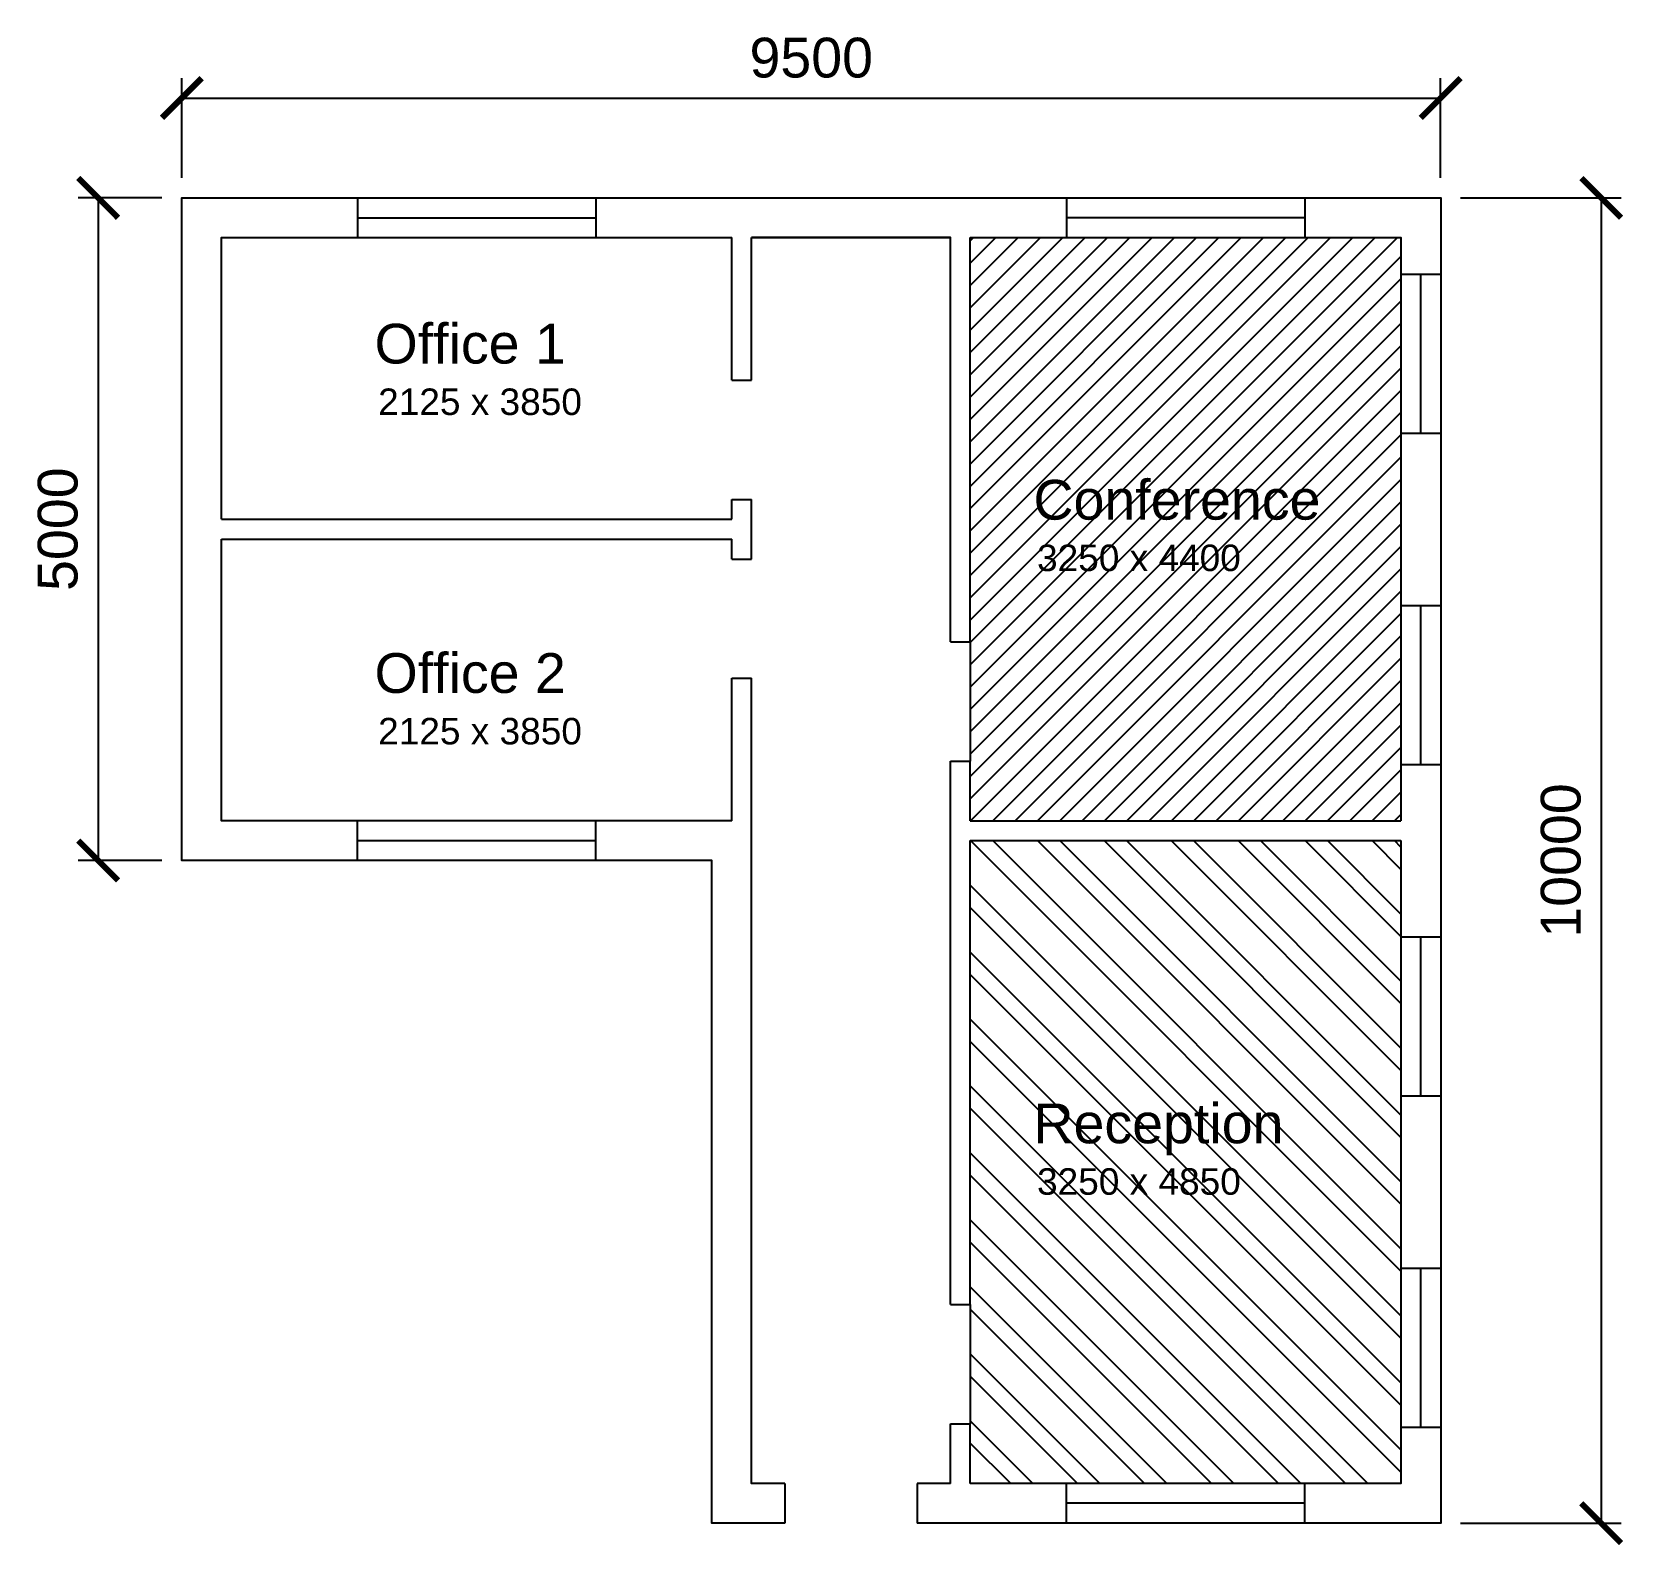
# Model space of a CAD drawing. Header units: millimetres. Extents: x 11092 to 23101, y 22982 to 34401.
import ezdxf

# ---------------------------------------------------------------- set-up
doc = ezdxf.new("R2010")
doc.units = ezdxf.units.MM
for name, color, linetype in [('Dimensions', 1, 'Continuous'), ('Hatching', 170, 'Continuous'), ('Text', 7, 'Continuous'), ('Walls', 7, 'Continuous'), ('Windows', 92, 'Continuous')]:
    doc.layers.add(name, color=color, linetype=linetype)
doc.styles.add('Annotative', font='arial.ttf')
doc.styles.add('WF-Text', font='arial.ttf', dxfattribs={"height": 8})
doc.styles.add('WF-Text-Heading', font='arial.ttf', dxfattribs={"height": 12})
doc.dimstyles.new('AEC', dxfattribs={"dimscale": 0, "dimtxt": 12, "dimasz": 12, "dimexe": 6, "dimexo": 6, "dimgap": 6, "dimtad": 1, "dimdec": 0, "dimzin": 12, "dimtxsty": 'Annotative', "dimblk": 'ARCHTICK', "dimcen": 12, "dimclrd": 1, "dimclre": 1, "dimclrt": 7, "dimadec": 0, "dimazin": 0, "dimtfac": 1, "dimtdec": 0, "dimtmove": 0, "dimatfit": 3, "dimfxl": 1, "dimarcsym": 0})

# ---------------------------------------------------------------- blocks, each defined once
blk = doc.blocks.new('*U6')
for p, q in [((0, 300), (0, 0)), ((1800, 300), (1800, 0)), ((0, 150), (1800, 150))]:
    blk.add_line(p, q)
blk = doc.blocks.new('*U7')
for p, q in [((0, 300), (0, 0)), ((1200, 300), (1200, 0)), ((0, 150), (1200, 150))]:
    blk.add_line(p, q)
blk = doc.blocks.new('*U8')
at = {"layer": 'Windows', "rotation": 90}
blk.add_blockref('*U7', (150, -600), dxfattribs=at)
blk = doc.blocks.new('*U9')
at = {"layer": 'Walls', "color": 0, "linetype": 'ByBlock', "lineweight": -2, "transparency": 16777216}
for p in [(0, 7500), (0, 5000), (0, 2500), (0, 0)]:
    blk.add_blockref('*U8', p, dxfattribs=at)
blk = doc.blocks.new('_ArchTick')
at = {"color": 0, "linetype": 'ByBlock', "const_width": 0.15}
blk.add_lwpolyline([(-0.5, -0.5), (0.5, 0.5)], dxfattribs=at)
blk = doc.blocks.new('*D14')
at = {"layer": 'Defpoints', "color": 0, "transparency": 16777216}
for p in [(21724, 33901), (12224, 33148), (21724, 33148)]:
    blk.add_point(p, dxfattribs=at)
at = {"layer": 'Dimensions', "color": 1, "lineweight": -2, "transparency": 16777216}
for p, q in [((12224, 33298), (12224, 34051)), ((21724, 33298), (21724, 34051)), ((12224, 33901), (21724, 33901))]:
    blk.add_line(p, q, dxfattribs=at)
at = {"layer": 'Dimensions', "color": 1, "lineweight": -2, "transparency": 16777216, "xscale": 300, "yscale": 300, "zscale": 300, "rotation": 180}
blk.add_blockref('_ArchTick', (12224, 33901), dxfattribs=at)
at = {"layer": 'Dimensions', "color": 1, "lineweight": -2, "transparency": 16777216, "xscale": 300, "yscale": 300, "zscale": 300}
blk.add_blockref('_ArchTick', (21724, 33901), dxfattribs=at)
at = {"layer": 'Dimensions', "color": 7, "transparency": 16777216, "insert": (16974, 34204), "char_height": 300, "attachment_point": 5, "style": 'Annotative'}
blk.add_mtext('9500', dxfattribs=at)
blk = doc.blocks.new('*D15')
at = {"layer": 'Defpoints', "color": 0, "transparency": 16777216}
for p in [(12224, 33148), (11592, 28148), (12224, 28148)]:
    blk.add_point(p, dxfattribs=at)
at = {"layer": 'Dimensions', "color": 1, "lineweight": -2, "transparency": 16777216}
for p, q in [((12074, 33148), (11442, 33148)), ((11592, 33148), (11592, 28148)), ((12074, 28148), (11442, 28148))]:
    blk.add_line(p, q, dxfattribs=at)
at = {"layer": 'Dimensions', "color": 1, "lineweight": -2, "transparency": 16777216, "xscale": 300, "yscale": 300, "zscale": 300}
for p, rotation in [((11592, 33148), 90), ((11592, 28148), 270)]:
    blk.add_blockref('_ArchTick', p, dxfattribs=dict(at, rotation=rotation))
at = {"layer": 'Dimensions', "color": 7, "transparency": 16777216, "insert": (11289, 30648), "char_height": 300, "attachment_point": 5, "rotation": 90, "style": 'Annotative'}
blk.add_mtext('5000', dxfattribs=at)
blk = doc.blocks.new('*D16')
at = {"layer": 'Defpoints', "color": 0, "transparency": 16777216}
for p in [(21724, 33148), (21724, 23148), (22936, 23148)]:
    blk.add_point(p, dxfattribs=at)
at = {"layer": 'Dimensions', "color": 1, "lineweight": -2, "transparency": 16777216}
for p, q in [((21874, 33148), (23086, 33148)), ((22936, 33148), (22936, 23148)), ((21874, 23148), (23086, 23148))]:
    blk.add_line(p, q, dxfattribs=at)
at = {"layer": 'Dimensions', "color": 1, "lineweight": -2, "transparency": 16777216, "xscale": 300, "yscale": 300, "zscale": 300}
for p, rotation in [((22936, 33148), 90), ((22936, 23148), 270)]:
    blk.add_blockref('_ArchTick', p, dxfattribs=dict(at, rotation=rotation))
at = {"layer": 'Dimensions', "color": 7, "transparency": 16777216, "insert": (22632, 28148), "char_height": 300, "attachment_point": 5, "rotation": 90, "style": 'Annotative'}
blk.add_mtext('10000', dxfattribs=at)

msp = doc.modelspace()

# ---------------------------------------------------------------- hatches: boundary and pattern name
at = {"layer": 'Hatching'}
h = msp.add_hatch(dxfattribs=at)
h.set_pattern_fill('ANSI31', color=256, scale=1.5)
h.set_pattern_definition([(45, (0, 0), (-84.1899, 84.1899), [])])
h.paths.add_polyline_path([(18174.4, 29797.9), (18174.4, 28897.9), (18174.4, 28447.9), (21424.4, 28447.9), (21424.4, 32847.9), (18174.4, 32847.9)])
h.paths.add_polyline_path([(18626.9, 30276.9), (20267.2, 30276.9), (20267.2, 30583.5), (18626.9, 30583.5)], flags=24)
h.paths.add_polyline_path([(18573.2, 30637.3), (20895.1, 30637.3), (20895.1, 31102.7), (18573.2, 31102.7)], flags=24)
h = msp.add_hatch(dxfattribs=at)
h.set_pattern_fill('ANSI32', color=256, scale=1.5, angle=90)
h.set_pattern_definition([(135, (0, 0), (-252.5697, -252.5697), []), (135, (1e-14, 168.38), (-252.5697, -252.5697), [])])
h.paths.add_polyline_path([(18174.4, 24797.9), (18174.4, 23897.9), (18174.4, 23447.9), (21424.4, 23447.9), (21424.4, 28297.9), (18174.4, 28297.9)])
h.paths.add_polyline_path([(18626.9, 25571.2), (20267.2, 25571.2), (20267.2, 25877.8), (18626.9, 25877.8)], flags=24)
h.paths.add_polyline_path([(18555, 25835.2), (20633.8, 25835.2), (20633.8, 26410.1), (18555, 26410.1)], flags=24)

# ---------------------------------------------------------------- linework, layer by layer
for p, q in [((18174.4, 29797.9), (18174.4, 28897.9)), ((18174.4, 24797.9), (18174.4, 23897.9))]:
    msp.add_line(p, q, dxfattribs=at)
at = {"layer": 'Walls'}
for p, q in [((16374.4, 31772.9), (16374.4, 32847.9)), ((16524.4, 31772.9), (16524.4, 32847.9)), ((18024.4, 29797.9), (18024.4, 32847.9)), ((18174.4, 29797.9), (18174.4, 32847.9)), ((16374.4, 31772.9), (16524.4, 31772.9)), ((16374.4, 30722.9), (16374.4, 30872.9)), ((16374.4, 30872.9), (16524.4, 30872.9)), ((16524.4, 30422.9), (16524.4, 30872.9)), ((12524.4, 30722.9), (16374.4, 30722.9)), ((12524.4, 30572.9), (16374.4, 30572.9)), ((16374.4, 30422.9), (16374.4, 30572.9)), ((16374.4, 30422.9), (16524.4, 30422.9)), ((18024.4, 29797.9), (18174.4, 29797.9)), ((16374.4, 28447.9), (16374.4, 29522.9)), ((16374.4, 29522.9), (16524.4, 29522.9)), ((16524.4, 28447.9), (16524.4, 29522.9)), ((18024.4, 24797.9), (18024.4, 28897.9)), ((18024.4, 28897.9), (18174.4, 28897.9)), ((18174.4, 28447.9), (18174.4, 28897.9)), ((18174.4, 28447.9), (21424.4, 28447.9)), ((18174.4, 28297.9), (21424.4, 28297.9)), ((18174.4, 24797.9), (18174.4, 28297.9)), ((18024.4, 24797.9), (18174.4, 24797.9)), ((18024.4, 23447.9), (18024.4, 23897.9)), ((18024.4, 23897.9), (18174.4, 23897.9)), ((18174.4, 23447.9), (18174.4, 23897.9)), ((16774.4, 23447.9), (16774.4, 23147.9)), ((17774.4, 23447.9), (17774.4, 23147.9))]:
    msp.add_line(p, q, dxfattribs=at)
for points in [[(16774.4, 23147.9), (16224.4, 23147.9), (16224.4, 23147.9), (16224.4, 28147.9), (12224.4, 28147.9), (12224.4, 33147.9), (21724.4, 33147.9), (21724.4, 23147.9), (21724.4, 23147.9), (17774.4, 23147.9)], [(12524.4, 30722.9), (12524.4, 32847.9), (16374.4, 32847.9)], [(18174.4, 32847.9), (21424.4, 32847.9), (21424.4, 28447.9)], [(16374.4, 28447.9), (12524.4, 28447.9), (12524.4, 30572.9)], [(16774.4, 23447.9), (16524.4, 23447.9), (16524.4, 28447.9)], [(21424.4, 28297.9), (21424.4, 23447.9), (18174.4, 23447.9)], [(18024.4, 23447.9), (17774.4, 23447.9)]]:
    msp.add_lwpolyline(points, dxfattribs=at)
msp.add_lwpolyline([(16524.4, 32847.9), (18024.4, 32847.9)], close=True, dxfattribs=at)

# ---------------------------------------------------------------- block references
msp.add_blockref('*U9', (21573.5, 24472.9), dxfattribs=at)
at = {"layer": 'Windows'}
msp.add_blockref('*U6', (13549.4, 32847.9), dxfattribs=at)
at = {"layer": 'Windows', "xscale": -1}
msp.add_blockref('*U6', (20699.4, 32847.9), dxfattribs=at)
at = {"layer": 'Windows', "xscale": -1, "rotation": 180}
msp.add_blockref('*U6', (13549.4, 28447.9), dxfattribs=at)
at = {"layer": 'Windows', "rotation": 180}
msp.add_blockref('*U6', (20699.4, 23447.9), dxfattribs=at)

# ---------------------------------------------------------------- texts
at = {"layer": 'Text'}
for s, height, style, p in [('Office 1', 300, 'WF-Text-Heading', (13678.4, 31897.9)), ('2125 x 3850', 200, 'WF-Text', (13705.6, 31509.5)), ('Conference', 300, 'WF-Text-Heading', (18650.8, 30720)), ('3250 x 4400', 200, 'WF-Text', (18678, 30331.6)), ('Office 2', 300, 'WF-Text-Heading', (13678.4, 29412.6)), ('2125 x 3850', 200, 'WF-Text', (13705.6, 29024.1)), ('Reception', 300, 'WF-Text-Heading', (18650.8, 26014.3)), ('3250 x 4850', 200, 'WF-Text', (18678, 25625.9))]:
    msp.add_text(s, height=height, dxfattribs=dict(at, style=style)).set_placement(p)

# ---------------------------------------------------------------- dimensions: what is measured, and where the dimension line sits
at = {"layer": 'Dimensions'}
dim = msp.add_linear_dim(base=(21724.4, 33900.6), p1=(12224.4, 33147.9), p2=(21724.4, 33147.9), dimstyle='AEC', dxfattribs=at)
dim.commit()
dim.dimension.update_dxf_attribs({"geometry": '*D14', "text_midpoint": (16974.4, 33900.6), "dimtype": 160})
for base, p1, p2, picture, middle in [((11592.1, 28147.9), (12224.4, 33147.9), (12224.4, 28147.9), '*D15', (11592.1, 30647.9)), ((22935.5, 23147.9), (21724.4, 33147.9), (21724.4, 23147.9), '*D16', (22935.5, 28147.9))]:
    dim = msp.add_linear_dim(base=base, p1=p1, p2=p2, angle=90, dimstyle='AEC', dxfattribs=at)
    dim.commit()
    dim.dimension.update_dxf_attribs({"geometry": picture, "text_midpoint": middle, "dimtype": 160})

doc.saveas('drawing.dxf')
